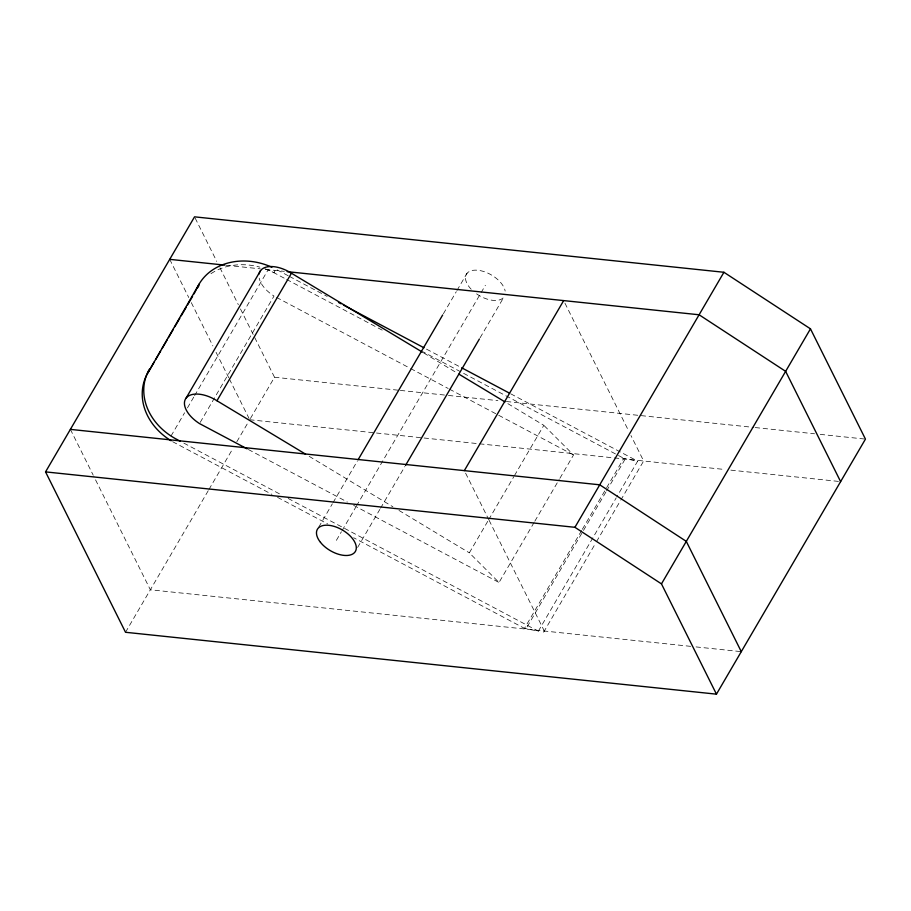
<?xml version="1.0" encoding="UTF-8"?>
<svg xmlns="http://www.w3.org/2000/svg" width="911" height="911" viewBox="0 0 911 911"><rect width="100%" height="100%" fill="white"/><g stroke="black" fill="none" stroke-linecap="round" stroke-linejoin="round"><path stroke-width="0.68" stroke-dasharray="4.55 3.42" d="M171.017 436.027L184.591 412.785M187.45 407.889L193.884 396.877M194.601 395.659L268.198 269.667L285.803 279.005M200.226 422.362L274.006 296.064A26.271 14.291 30.3 0 1 259.191 278.185M125.524 632.28L208.243 490.699M208.949 489.469L232.533 449.112M236.826 441.767L248.259 422.192M250.4 418.536L274.518 377.245L238.978 305.959M318.748 527.116L332.356 503.817M333.073 502.599L357.431 460.909M443.384 313.76L456.286 291.691M456.992 290.472L467.024 273.3M336.387 540.348L341.397 531.762M342.115 530.532L355.723 507.233M356.44 506.015L480.37 293.889M481.088 292.659L485.381 285.302M357.613 547.443L379.819 509.431M380.536 508.201L404.894 466.512M480.108 337.765L503.749 297.305A22.001 11.968 30.3 0 1 475.303 292.921M534.119 522.413L499.023 582.493L469.336 552.84L487.954 520.967M488.672 519.737L513.747 476.817M514.464 475.588L543.833 425.323L506.22 402.651M534.837 521.183L559.195 479.493M559.912 478.275L573.52 454.976L543.833 425.323M581.639 530.509L524.474 628.362L538.321 631.186L616.212 497.861M582.357 529.28L605.94 488.911M606.646 487.692L623.796 458.335L637.654 461.16L616.929 496.632M605.883 492.088L525.841 629.091L353.639 537.729M606.589 490.87L625.174 459.064L423.251 351.931M543.616 632.211L595.76 542.956M596.477 541.726L620.061 501.357M620.767 500.139L643.644 461L630.947 435.538M226.304 265.272L260.25 268.836M265.386 269.371L284.3 271.353M274.518 377.245L398.927 390.272M400.339 390.42L446.994 395.294M448.406 395.442L497.884 400.624M506.368 401.512L753.761 427.418M755.185 427.566L814.559 433.784M820.207 434.376L865.45 439.113M249.682 419.743L725.247 469.541M730.873 470.133L840.614 481.623M690.629 646.343L150.349 589.781L93.867 476.487M696.05 646.912L741.281 651.65M288.195 275.748L275.623 269.075L274.097 272.788A58.668 49.092 22.4 0 0 262.516 267.925M289.459 276.42L327.163 296.428M426.473 349.118L460.408 367.122M510.695 393.803L637.654 461.16M286.635 279.438L383.144 330.647M276.511 297.396L409.358 367.873M410.61 368.534L448.201 388.485M449.453 389.145L573.52 454.976M248.384 449.51L347.387 502.041M353.65 505.366L499.023 582.493M183.84 443.11L280.634 494.468M288.172 498.465L538.321 631.186M172.646 441.698L271.945 494.377M277.548 497.349L327.687 523.95M423.706 352.933L457.686 373.408M309.171 456.32L392.892 506.778M398.961 510.433L469.336 552.84M564.934 303.147L628.408 430.447M465.601 473.173L488.455 518.997M489.093 520.272L544.311 631.027M195.182 218.116L216.761 261.4M219.938 267.766L238.34 304.684M169.719 259.35L188.759 297.544M191.299 302.634L212.878 345.918M216.044 352.284L228.741 377.735M229.378 379.01L249.056 418.479M70.386 429.377L93.229 475.212M471.192 289.265A22.001 11.968 30.3 0 1 476.692 270.168A22.001 11.968 30.3 0 1 505.161 291.064M210.988 273.676A58.668 49.092 22.4 0 1 259.863 267.139"/><path stroke-width="1.37" d="M171.154 440.765A58.668 49.092 22.4 0 1 147.878 372.872L199.076 284.152A58.668 49.092 22.4 0 1 271.888 267.242M193.997 293.934L199.076 284.152M45.55 471.887L194.544 216.841L723.926 272.275L810.471 328.837L865.45 439.113L716.456 694.159L125.524 632.28L45.55 471.887L574.921 527.31L661.466 583.883L716.456 694.159M147.878 372.872L154.266 361.94M155.69 359.515L160.655 351.008M162.067 348.583L167.043 340.076M168.455 337.651L173.42 329.156M174.844 326.719L179.809 318.224M181.232 315.787L186.197 307.292M187.609 304.866L192.585 296.36M247.132 448.85L199.509 423.581A26.271 14.291 30.3 0 1 186.083 398.107L260.58 270.59M186.083 398.107A26.271 14.291 30.3 0 1 216.955 400.749L291.452 273.22L422.499 352.193M358.137 459.679L442.666 314.99M405.6 465.282L479.391 338.994M464.337 470.623L563.67 300.596M574.921 527.31L723.926 272.275M661.466 583.883L810.471 328.837M169.719 259.35L224.892 265.124M287.136 271.649L699.09 314.773L785.635 371.346L840.614 481.623M70.386 429.377L599.757 484.811L686.302 541.373L741.281 651.65M338.482 302.429L340.999 303.762M343.504 305.094L423.957 347.774M461.672 367.793L509.443 393.131M180.071 441.106L176.301 439.113A58.668 49.092 22.4 0 1 149.415 369.16M458.893 374.136L505.001 401.922M216.955 400.749L305.527 454.122M259.077 274.017A26.271 14.291 30.3 0 1 291.452 273.22M197.55 287.853A58.668 49.092 22.4 0 1 198.905 285.678M320.49 542.364A22.001 11.968 30.3 0 0 354.743 552.339A22.001 11.968 30.3 0 0 333.927 526.319A22.001 11.968 30.3 0 0 320.49 542.364"/></g></svg>
